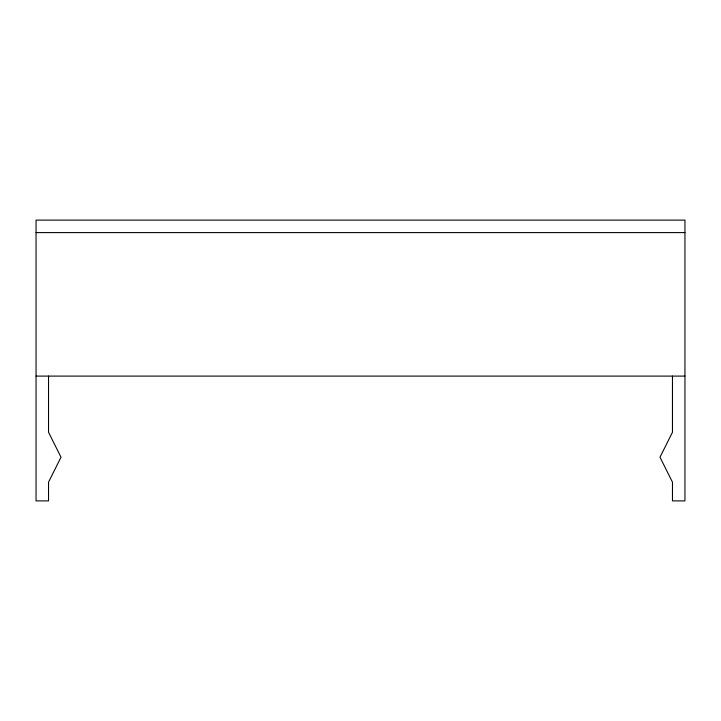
<?xml version="1.0" encoding="UTF-8"?>
<svg xmlns="http://www.w3.org/2000/svg" width="721" height="721" viewBox="0 0 721 721"><rect width="100%" height="100%" fill="white"/><g stroke="black" fill="none" stroke-linecap="round" stroke-linejoin="round"><path stroke-width="1.08" d="M36.05 232.595L684.95 232.595M36.05 376.101L684.95 376.101M672.468 376.101L672.468 432.258L659.994 457.213L672.468 482.169L672.468 500.888L684.95 500.888L684.95 220.112L36.05 220.112L36.05 500.888L48.532 500.888L48.532 482.169L61.006 457.213L48.532 432.258L48.532 376.101"/></g></svg>
